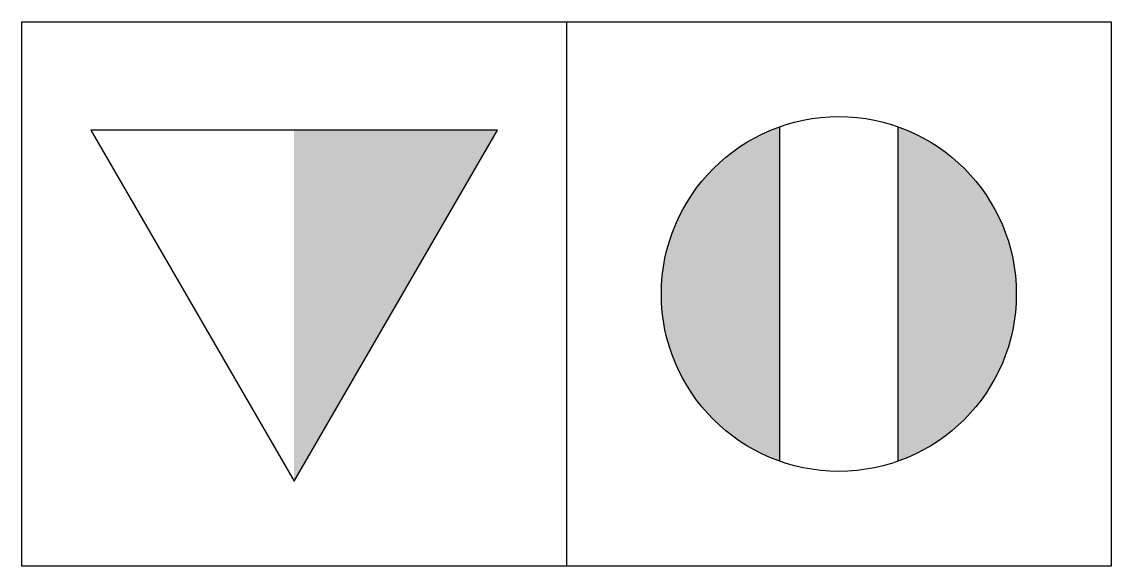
# Model space of a CAD drawing. Extents: x -0.192 to 0.192, y 0 to 0.192.
import ezdxf

# ---------------------------------------------------------------- set-up
doc = ezdxf.new("R2010")
doc.units = 0
doc.header["$MEASUREMENT"] = 0
doc.layers.get('0').update_dxf_attribs({"linetype": 'CONTINUOUS'})

msp = doc.modelspace()

# ---------------------------------------------------------------- hatches: boundary and pattern name
h = msp.add_hatch(color=256)
h.paths.add_polyline_path([(0.03342, 0.09592, 0.317837), (0.07509, 0.03699), (0.07509, 0.15484, 0.317837)])
h.paths.add_polyline_path([(0.11675, 0.03699, 0.317837), (0.15842, 0.09592, 0.317837), (0.11675, 0.15484)])

# ---------------------------------------------------------------- linework, layer by layer
for p, q in [((-0.19184, 0.19184), (0, 0.19184)), ((-0.19184, 0), (-0.19184, 0.19184)), ((0, 0.19184), (0, 0)), ((0, 0.19184), (0.19184, 0.19184)), ((0.19184, 0.19184), (0.19184, 0)), ((-0.0243, 0.15362), (-0.16753, 0.15362)), ((-0.16753, 0.15362), (-0.09592, 0.02992)), ((-0.09592, 0.02992), (-0.0243, 0.15362)), ((0.07509, 0.03699), (0.07509, 0.15484)), ((0.11675, 0.03699), (0.11675, 0.15484)), ((0, 0), (-0.19184, 0)), ((0.19184, 0), (0, 0))]:
    msp.add_line(p, q)
msp.add_circle((0.09592, 0.09592), 0.0625)
msp.add_solid([(-0.0243, 0.15362), (-0.09592, 0.15362), (-0.09592, 0.02992)])

doc.saveas('drawing.dxf')
